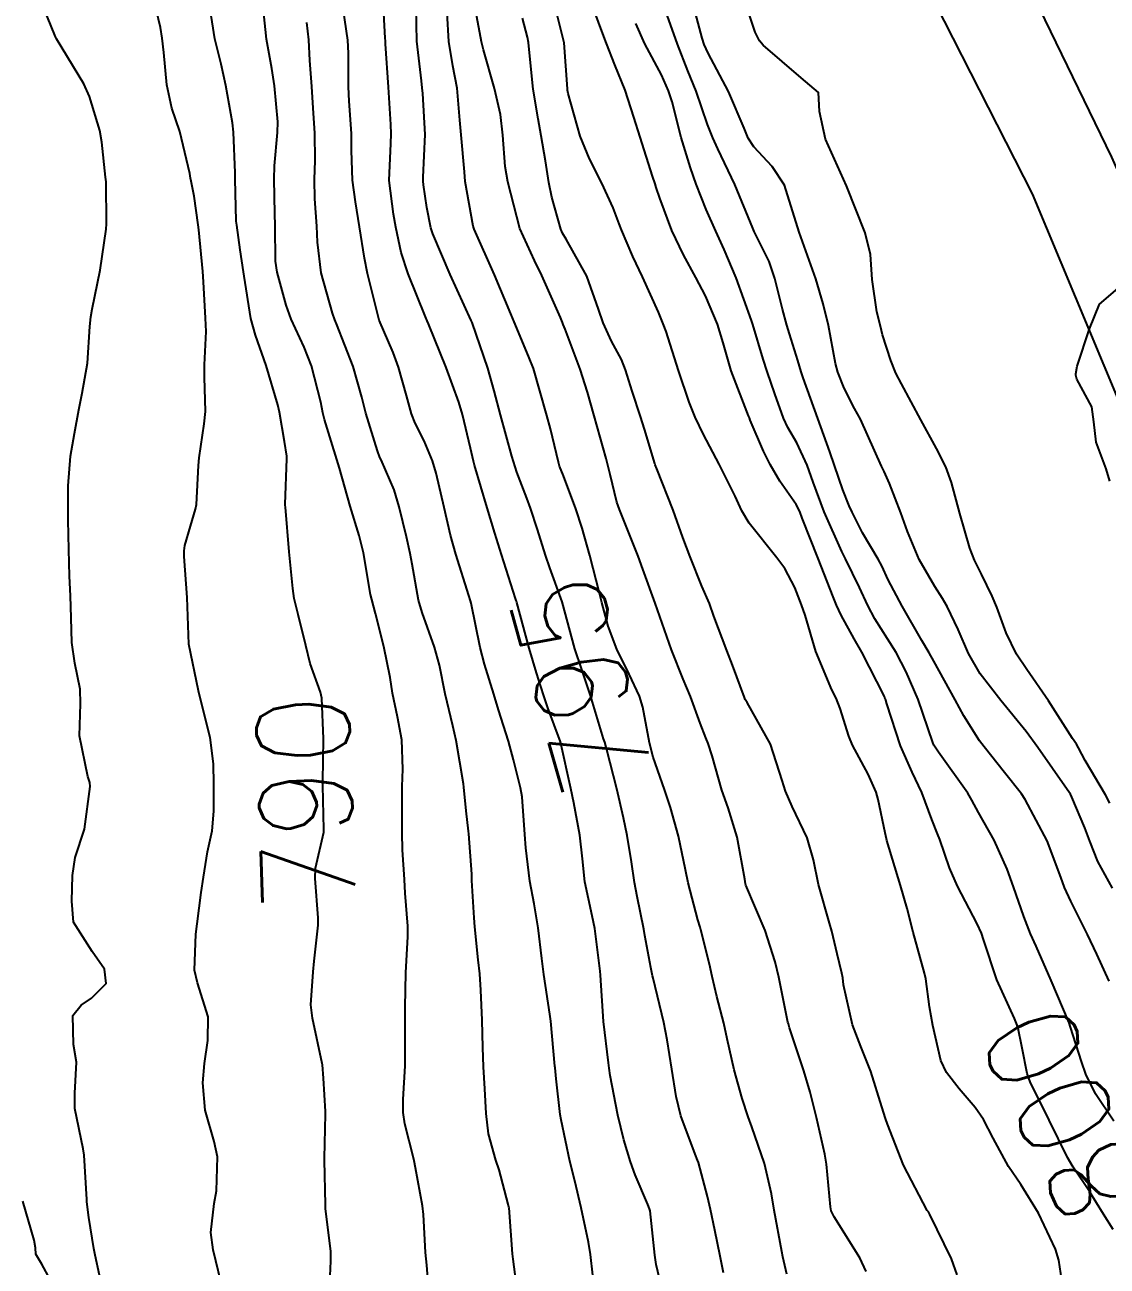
# Model space of a CAD drawing. Header units: metres. Extents: x 307586 to 320046, y 7427249 to 7434250.
# Drawn here: x 319260.7 to 319307.2, y 7428235.8 to 7428289 of the extents above; entities that cross this region are included whole.
import ezdxf
from ezdxf.enums import TextEntityAlignment as Align

# ---------------------------------------------------------------- set-up
doc = ezdxf.new("R2010")
doc.units = ezdxf.units.M
doc.header["$MEASUREMENT"] = 0
for name, color, linetype in [('Cotas', 45, 'Continuous'), ('Curvas de Nivel 1m', 11, 'Continuous'), ('Curvas de Nivel 5m', 15, 'Continuous'), ('Linha Férrea', 20, 'Continuous')]:
    doc.layers.add(name, color=color, linetype=linetype)
doc.styles.add('Style-STANDARD', font='STANDARD.shx')

msp = doc.modelspace()

# ---------------------------------------------------------------- linework, layer by layer
at = {"layer": 'Curvas de Nivel 1m', "flags": 128}
for points, elevation in [([(319264.108, 7428234.503), (319263.725, 7428236.222), (319263.68, 7428236.508), (319263.463, 7428237.838), (319263.38, 7428238.511), (319263.374, 7428238.611), (319263.259, 7428240.512), (319263.213, 7428240.795), (319262.864, 7428242.516), (319262.854, 7428243.186), (319262.924, 7428244.516), (319262.804, 7428245.264), (319262.767, 7428246.518), (319263.125, 7428246.959), (319263.574, 7428247.264), (319264.199, 7428247.888), (319264.139, 7428248.505), (319263.6, 7428249.255), (319262.804, 7428250.518), (319262.722, 7428251.419), (319262.758, 7428252.519), (319262.868, 7428253.295), (319263.28, 7428254.514), (319263.522, 7428256.352), (319263.503, 7428256.513), (319263.419, 7428256.782), (319263.064, 7428258.52), (319263.097, 7428259.89), (319263.091, 7428260.52), (319262.86, 7428261.639), (319262.735, 7428262.525), (319262.704, 7428263.591), (319262.671, 7428264.527), (319262.636, 7428265.372), (319262.6, 7428266.528), (319262.569, 7428267.782), (319262.565, 7428268.529), (319262.566, 7428269.255), (319262.667, 7428270.528), (319262.846, 7428271.509), (319263.036, 7428272.523), (319263.176, 7428273.228), (319263.4, 7428274.518), (319263.505, 7428276.102), (319263.545, 7428276.516), (319263.605, 7428276.838), (319263.953, 7428278.51), (319264.199, 7428280.279), (319264.211, 7428280.508), (319264.197, 7428282.302), (319264.178, 7428282.508), (319264.016, 7428284.018), (319263.926, 7428284.511), (319263.49, 7428285.971), (319263.24, 7428286.522), (319262.072, 7428288.446), (319262.032, 7428288.54), (319262.004, 7428288.61), (319261.208, 7428290.549)], 788), ([(319269.241, 7428234.625), (319268.793, 7428236.446), (319268.704, 7428237.198), (319268.838, 7428238.446), (319268.944, 7428238.98), (319268.991, 7428240.445), (319268.838, 7428241.108), (319268.456, 7428242.451), (319268.362, 7428243.62), (319268.431, 7428244.451), (319268.568, 7428245.434), (319268.586, 7428246.45), (319268.129, 7428247.91), (319267.997, 7428248.456), (319268.06, 7428250.004), (319268.119, 7428250.455), (319268.288, 7428251.792), (319268.379, 7428252.453), (319268.561, 7428253.539), (319268.753, 7428254.449), (319268.83, 7428255.289), (319268.826, 7428256.449), (319268.819, 7428257.326), (319268.674, 7428258.45), (319268.309, 7428259.873), (319268.167, 7428260.456), (319267.753, 7428262.46), (319267.683, 7428264.461), (319267.558, 7428266.221), (319267.55, 7428266.464), (319267.579, 7428266.691), (319267.819, 7428267.518), (319268.036, 7428268.251), (319268.078, 7428268.458), (319268.173, 7428270.134), (319268.197, 7428270.457), (319268.408, 7428271.914), (319268.467, 7428272.454), (319268.428, 7428273.921), (319268.428, 7428274.455), (319268.492, 7428275.88), (319268.468, 7428276.455), (319268.385, 7428278.017), (319268.36, 7428278.456), (319268.182, 7428280.247), (319268.16, 7428280.458), (319267.985, 7428281.693), (319267.861, 7428282.331), (319267.83, 7428282.462), (319267.794, 7428282.665), (319267.362, 7428284.47), (319267.024, 7428285.466), (319266.804, 7428286.479), (319266.683, 7428287.862), (319266.613, 7428288.482), (319266.531, 7428288.937), (319266.167, 7428290.489)], 789), ([(319288.218, 7428234.212), (319287.827, 7428235.828), (319287.765, 7428236.217), (319287.568, 7428238.122), (319287.543, 7428238.219), (319287.475, 7428238.398), (319286.926, 7428239.667), (319286.72, 7428240.232), (319286.44, 7428241.173), (319286.18, 7428242.24), (319285.849, 7428243.934), (319285.803, 7428244.246), (319285.775, 7428244.477), (319285.563, 7428246.25), (319285.443, 7428248.251), (319285.427, 7428248.42), (319285.188, 7428250.254), (319285.078, 7428250.795), (319284.764, 7428252.259), (319284.662, 7428253.246), (319284.556, 7428254.261), (319284.291, 7428255.65), (319284.159, 7428256.265), (319283.713, 7428258.27), (319283.171, 7428259.72), (319282.982, 7428260.281), (319282.684, 7428261.228), (319282.375, 7428262.291), (319281.839, 7428264.243), (319281.823, 7428264.299), (319281.812, 7428264.329), (319281.784, 7428264.42), (319281.186, 7428266.306), (319280.897, 7428267.228), (319280.562, 7428268.313), (319280.029, 7428270.141), (319279.983, 7428270.319), (319279.858, 7428270.874), (319279.512, 7428272.324), (319279.356, 7428272.85), (319278.807, 7428274.331), (319278.054, 7428276.206), (319277.997, 7428276.339), (319277.925, 7428276.511), (319277.177, 7428278.352), (319276.877, 7428279.272), (319276.649, 7428280.36), (319276.543, 7428280.926), (319276.358, 7428282.365), (319276.424, 7428283.956), (319276.448, 7428284.364), (319276.434, 7428284.77), (319276.335, 7428286.366), (319276.203, 7428288.236), (319276.195, 7428288.368), (319276.186, 7428288.48), (319276.093, 7428290.37)], 794), ([(319285.202, 7428234.475), (319285.003, 7428236.254), (319284.924, 7428236.782), (319284.613, 7428238.259), (319284.328, 7428239.418), (319284.123, 7428240.264), (319283.744, 7428242.034), (319283.704, 7428242.268), (319283.536, 7428243.798), (319283.486, 7428244.271), (319283.478, 7428244.336), (319283.299, 7428246.273), (319283.266, 7428246.575), (319283.009, 7428248.276), (319282.921, 7428248.956), (319282.762, 7428250.279), (319282.588, 7428251.315), (319282.407, 7428252.282), (319282.223, 7428253.715), (319282.184, 7428254.285), (319282.066, 7428255.899), (319281.997, 7428256.287), (319281.701, 7428257.495), (319281.484, 7428258.293), (319281.062, 7428259.643), (319280.859, 7428260.309), (319280.46, 7428261.599), (319280.265, 7428262.315), (319279.886, 7428264.215), (319279.859, 7428264.319), (319279.785, 7428264.546), (319279.22, 7428266.326), (319278.999, 7428267.144), (319278.719, 7428268.331), (319278.38, 7428269.802), (319278.221, 7428270.336), (319277.861, 7428271.181), (319277.474, 7428271.951), (319277.314, 7428272.348), (319277.1, 7428273.137), (319276.76, 7428274.357), (319276.527, 7428274.978), (319275.923, 7428276.37), (319275.424, 7428278.375), (319275.303, 7428279.033), (319275.082, 7428280.379), (319274.91, 7428281.454), (319274.785, 7428282.382), (319274.738, 7428283.657), (319274.739, 7428284.383), (319274.644, 7428285.776), (319274.615, 7428286.384), (319274.617, 7428287.832), (319274.579, 7428288.385), (319274.331, 7428290.147)], 793), ([(319307.289, 7428247.985), (319306.76, 7428249.148), (319306.356, 7428249.999), (319305.634, 7428251.422), (319305.363, 7428252.013), (319305.214, 7428252.447), (319304.625, 7428254.02), (319303.681, 7428255.79), (319303.514, 7428256.032), (319302.785, 7428256.95), (319301.91, 7428258.048), (319301.715, 7428258.304), (319301.039, 7428259.374), (319300.668, 7428260.066), (319299.758, 7428261.723), (319299.547, 7428262.082), (319299.234, 7428262.62), (319298.4, 7428264.094), (319297.794, 7428265.227), (319297.515, 7428265.819), (319297.364, 7428266.107), (319296.695, 7428267.241), (319296.243, 7428268.124), (319296.112, 7428268.402), (319295.843, 7428269.09), (319295.493, 7428270.134), (319295.288, 7428270.709), (319294.773, 7428272.141), (319294.148, 7428273.9), (319294.061, 7428274.148), (319293.908, 7428274.632), (319293.552, 7428275.788), (319293.444, 7428276.157), (319293.258, 7428276.836), (319292.922, 7428278.165), (319292.679, 7428278.888), (319292.038, 7428280.179), (319291.975, 7428280.319), (319291.204, 7428282.188), (319290.482, 7428283.732), (319290.259, 7428284.198), (319290.029, 7428284.773), (319289.543, 7428286.205), (319289.194, 7428287.07), (319288.737, 7428288.213), (319288.091, 7428290.069)], 802), ([(319307.431, 7428251.983), (319306.793, 7428253.132), (319306.453, 7428253.998), (319306.241, 7428254.574), (319305.682, 7428255.887), (319305.618, 7428256.011), (319305.483, 7428256.215), (319304.217, 7428258.025), (319303.72, 7428258.705), (319302.633, 7428260.041), (319301.75, 7428261.179), (319301.248, 7428262.058), (319300.793, 7428263.085), (319300.328, 7428264.072), (319300.129, 7428264.419), (319299.791, 7428264.929), (319299.128, 7428266.087), (319298.621, 7428267.292), (319298.339, 7428268.095), (319297.845, 7428269.349), (319297.622, 7428269.875), (319297.512, 7428270.105), (319297.204, 7428270.769), (319296.605, 7428272.119), (319296.347, 7428272.583), (319295.896, 7428273.449), (319295.636, 7428274.133), (319295.537, 7428274.503), (319295.227, 7428276.137), (319295.002, 7428277.075), (319294.679, 7428278.143), (319293.973, 7428280.15), (319293.344, 7428282.16), (319292.811, 7428282.968), (319292.019, 7428283.812), (319291.783, 7428284.182), (319291.604, 7428284.607), (319290.941, 7428286.191), (319290.067, 7428287.833), (319289.892, 7428288.202), (319289.807, 7428288.472), (319289.339, 7428290.208)], 803), ([(319307.319, 7428255.625), (319307.128, 7428255.988), (319306.25, 7428257.456), (319305.969, 7428258.006), (319305.878, 7428258.171), (319305.717, 7428258.412), (319304.68, 7428260.021), (319303.753, 7428261.368), (319303.307, 7428262.035), (319302.862, 7428262.949), (319302.466, 7428264.043), (319302.258, 7428264.516), (319301.797, 7428265.466), (319301.602, 7428265.863), (319301.501, 7428266.063), (319301.299, 7428266.577), (319300.872, 7428268.07), (319300.513, 7428269.406), (319300.273, 7428270.076), (319299.865, 7428270.864), (319299.193, 7428272.087), (319298.361, 7428273.633), (319298.128, 7428274.098), (319297.908, 7428274.64), (319297.549, 7428275.736), (319297.457, 7428276.107), (319297.312, 7428276.73), (319297.107, 7428278.113), (319297.034, 7428279.184), (319296.809, 7428280.117), (319296.003, 7428282.13), (319295.096, 7428284.139), (319294.844, 7428285.333), (319294.8, 7428286.142), (319294.052, 7428286.77), (319292.426, 7428288.175), (319292.265, 7428288.367), (319292.078, 7428288.735), (319291.602, 7428290.185)], 804), ([(319278.097, 7428234.333), (319277.976, 7428235.796), (319277.921, 7428236.335), (319277.83, 7428237.974), (319277.787, 7428238.337), (319277.489, 7428239.976), (319277.431, 7428240.28), (319277.417, 7428240.341), (319277.026, 7428241.865), (319276.955, 7428242.348), (319276.96, 7428242.91), (319277.052, 7428244.347), (319277.051, 7428245.84), (319277.049, 7428246.348), (319277.049, 7428246.869), (319277.076, 7428248.348), (319277.165, 7428249.903), (319277.162, 7428250.347), (319277.046, 7428251.767), (319277.013, 7428252.349), (319276.933, 7428253.632), (319276.919, 7428254.351), (319276.921, 7428255.597), (319276.924, 7428256.351), (319276.951, 7428257.095), (319276.901, 7428258.352), (319276.711, 7428259.343), (319276.509, 7428260.358), (319276.401, 7428261.021), (319276.129, 7428262.364), (319275.774, 7428263.774), (319275.608, 7428264.372), (319275.564, 7428264.594), (319275.26, 7428266.375), (319275.064, 7428267.127), (319274.683, 7428268.381), (319274.222, 7428270.014), (319274.112, 7428270.387), (319273.861, 7428271.178), (319273.583, 7428272.108), (319273.515, 7428272.395), (319273.423, 7428272.854), (319273.028, 7428274.403), (319272.711, 7428275.208), (319272.153, 7428276.417), (319271.932, 7428277.016), (319271.554, 7428278.424), (319271.484, 7428278.899), (319271.458, 7428280.425), (319271.45, 7428280.954), (319271.416, 7428282.426), (319271.434, 7428282.993), (319271.563, 7428284.425), (319271.572, 7428284.88), (319271.44, 7428286.426), (319271.313, 7428287.168), (319271.089, 7428288.43), (319270.978, 7428289.537)], 791), ([(319293.435, 7428235.408), (319293.265, 7428236.152), (319293.223, 7428236.376), (319292.895, 7428238.156), (319292.777, 7428238.86), (319292.479, 7428240.16), (319291.936, 7428241.738), (319291.78, 7428242.167), (319291.525, 7428242.956), (319291.18, 7428244.175), (319290.884, 7428245.508), (319290.733, 7428246.182), (319290.439, 7428247.329), (319290.233, 7428248.19), (319290.12, 7428248.714), (319289.749, 7428250.198), (319289.717, 7428250.302), (319289.617, 7428250.626), (319289.204, 7428252.204), (319289.084, 7428252.763), (319288.782, 7428254.209), (319288.443, 7428255.444), (319288.187, 7428256.215), (319287.704, 7428257.613), (319287.544, 7428258.223), (319287.256, 7428259.755), (319287.114, 7428260.229), (319286.675, 7428261.168), (319286.132, 7428262.244), (319285.768, 7428263.232), (319285.493, 7428264.253), (319285.387, 7428264.654), (319284.977, 7428266.258), (319284.646, 7428267.436), (319284.373, 7428268.265), (319283.847, 7428269.69), (319283.682, 7428270.104), (319283.631, 7428270.273), (319283.286, 7428271.697), (319283.127, 7428272.281), (319282.835, 7428273.339), (319282.555, 7428274.29), (319282.372, 7428274.758), (319281.918, 7428275.847), (319281.731, 7428276.302), (319281.591, 7428276.64), (319280.886, 7428278.311), (319280.011, 7428280.281), (319279.996, 7428280.32), (319279.974, 7428280.408), (319279.629, 7428282.324), (319279.588, 7428282.736), (319279.454, 7428284.326), (319279.399, 7428284.957), (319279.277, 7428286.328), (319279.098, 7428287.289), (319278.918, 7428288.332), (319278.848, 7428289.569)], 796), ([(319296.848, 7428235.519), (319296.569, 7428236.113), (319295.469, 7428237.874), (319295.346, 7428238.131), (319295.312, 7428238.294), (319295.139, 7428240.134), (319295.07, 7428240.562), (319294.721, 7428242.138), (319294.448, 7428243.222), (319294.169, 7428244.144), (319293.561, 7428245.982), (319293.507, 7428246.151), (319293.487, 7428246.228), (319293.092, 7428248.155), (319292.938, 7428248.818), (319292.508, 7428250.161), (319291.685, 7428252.117), (319291.667, 7428252.17), (319291.636, 7428252.361), (319291.311, 7428254.175), (319290.921, 7428255.427), (319290.648, 7428256.186), (319290.229, 7428257.668), (319290.058, 7428258.195), (319289.959, 7428258.44), (319289.722, 7428259.064), (319289.299, 7428260.204), (319288.99, 7428260.958), (319288.491, 7428262.213), (319287.783, 7428264.22), (319287.248, 7428265.679), (319287.048, 7428266.231), (319286.534, 7428267.528), (319286.246, 7428268.244), (319286.145, 7428268.554), (319285.848, 7428269.74), (319285.729, 7428270.251), (319285.679, 7428270.427), (319285.165, 7428272.257), (319284.877, 7428273.271), (319284.562, 7428274.263), (319283.92, 7428275.976), (319283.837, 7428276.186), (319283.798, 7428276.272), (319283.712, 7428276.487), (319282.913, 7428278.286), (319282.599, 7428278.93), (319281.973, 7428280.3), (319281.456, 7428282.305), (319281.348, 7428282.962), (319281.245, 7428284.308), (319281.137, 7428285.204), (319280.88, 7428286.312), (319280.413, 7428287.972), (319280.33, 7428288.317), (319280.086, 7428289.621)], 797), ([(319300.752, 7428235.377), (319300.519, 7428236.064), (319299.576, 7428237.974), (319299.519, 7428238.079), (319299.501, 7428238.108), (319299.474, 7428238.148), (319298.446, 7428240.09), (319297.759, 7428241.849), (319297.678, 7428242.098), (319297.52, 7428242.597), (319297.053, 7428244.107), (319296.625, 7428245.185), (319296.263, 7428246.119), (319295.881, 7428247.833), (319295.839, 7428248.126), (319295.797, 7428248.329), (319295.603, 7428249.164), (319295.375, 7428250.132), (319295.275, 7428250.475), (319294.807, 7428252.138), (319294.59, 7428253.204), (319294.319, 7428254.143), (319293.676, 7428255.494), (319293.378, 7428256.153), (319293.234, 7428256.61), (319292.738, 7428258.16), (319291.731, 7428259.95), (319291.65, 7428260.089), (319291.62, 7428260.172), (319291.112, 7428261.552), (319290.857, 7428262.189), (319290.304, 7428263.666), (319290.115, 7428264.197), (319289.79, 7428264.951), (319289.284, 7428266.205), (319288.98, 7428267.043), (319288.558, 7428268.213), (319287.851, 7428269.991), (319287.79, 7428270.158), (319287.768, 7428270.221), (319287.326, 7428271.687), (319287.153, 7428272.231), (319286.8, 7428273.325), (319286.516, 7428274.241), (319286.342, 7428274.678), (319285.915, 7428275.463), (319285.546, 7428276.254), (319285.351, 7428276.836), (319284.851, 7428278.261), (319283.969, 7428279.844), (319283.807, 7428280.108), (319283.739, 7428280.274), (319283.35, 7428281.643), (319283.218, 7428282.282), (319283.081, 7428283.21), (319282.89, 7428284.287), (319282.753, 7428285.012), (319282.542, 7428286.293), (319282.379, 7428287.985), (319282.35, 7428288.296), (319282.3, 7428288.522), (319282.083, 7428289.342)], 798), ([(319305.423, 7428234.01), (319305.12, 7428236.013), (319304.982, 7428236.483), (319304.251, 7428238.022), (319303.485, 7428239.254), (319302.962, 7428240.035), (319302.306, 7428241.247), (319301.889, 7428242.046), (319301.528, 7428242.562), (319300.841, 7428243.365), (319300.292, 7428244.069), (319300.053, 7428244.577), (319299.705, 7428246.078), (319299.575, 7428246.888), (319299.406, 7428248.082), (319299.349, 7428248.329), (319298.865, 7428250.087), (319298.606, 7428251.113), (319298.32, 7428252.093), (319297.732, 7428254.029), (319297.714, 7428254.099), (319297.666, 7428254.362), (319297.366, 7428255.791), (319297.273, 7428256.106), (319296.927, 7428256.879), (319296.266, 7428258.122), (319296.104, 7428258.511), (319295.729, 7428259.694), (319295.561, 7428260.132), (319295.379, 7428260.493), (319294.692, 7428262.141), (319294.227, 7428263.697), (319294.076, 7428264.147), (319293.79, 7428264.89), (319293.354, 7428265.712), (319293.006, 7428266.162), (319291.825, 7428267.656), (319291.509, 7428268.183), (319291.215, 7428268.811), (319290.537, 7428270.193), (319289.866, 7428271.462), (319289.503, 7428272.204), (319289.245, 7428272.844), (319288.793, 7428274.211), (319288.255, 7428275.881), (319288.134, 7428276.218), (319287.93, 7428276.708), (319287.244, 7428278.231), (319286.828, 7428279.103), (319286.339, 7428280.245), (319286.241, 7428280.512), (319285.982, 7428281.187), (319285.493, 7428282.255), (319284.967, 7428283.302), (319284.561, 7428284.265), (319284.041, 7428286.102), (319284.017, 7428286.245), (319284.015, 7428286.27), (319284.012, 7428286.302), (319283.874, 7428288.273), (319283.516, 7428289.708)], 799), ([(319281.91, 7428234.285), (319281.68, 7428236.048), (319281.655, 7428236.288), (319281.508, 7428238.254), (319281.505, 7428238.29), (319281.474, 7428238.418), (319281.077, 7428239.884), (319280.945, 7428240.298), (319280.632, 7428241.431), (319280.525, 7428242.305), (319280.473, 7428243.362), (319280.417, 7428244.307), (319280.385, 7428245.141), (319280.351, 7428246.308), (319280.294, 7428247.598), (319280.249, 7428248.31), (319280.188, 7428248.9), (319280.035, 7428250.314), (319280.005, 7428250.702), (319279.916, 7428252.316), (319279.904, 7428252.583), (319279.78, 7428254.318), (319279.773, 7428254.427), (319279.673, 7428255.306), (319279.564, 7428256.321), (319279.545, 7428256.461), (319279.232, 7428258.325), (319279.089, 7428258.956), (319278.766, 7428260.33), (319278.517, 7428261.56), (319278.306, 7428262.334), (319277.775, 7428263.817), (319277.62, 7428264.342), (319277.347, 7428265.896), (319277.264, 7428266.348), (319277.099, 7428267.066), (319276.79, 7428268.356), (319276.569, 7428269.088), (319276.011, 7428270.368), (319275.964, 7428270.479), (319275.857, 7428270.757), (319275.364, 7428272.375), (319275.192, 7428273.068), (319274.819, 7428274.381), (319274.092, 7428276.218), (319274.021, 7428276.389), (319273.927, 7428276.663), (319273.439, 7428278.398), (319273.282, 7428279.716), (319273.25, 7428280.401), (319273.161, 7428281.578), (319273.147, 7428282.403), (319273.182, 7428283.225), (319273.166, 7428284.403), (319273.099, 7428285.469), (319273.031, 7428286.405), (319272.953, 7428287.513), (319272.902, 7428288.408), (319272.827, 7428289.155)], 792), ([(319307.483, 7428241.981), (319306.695, 7428243.153), (319306.285, 7428243.999), (319306.09, 7428244.544), (319305.631, 7428246.009), (319305.566, 7428246.197), (319304.791, 7428248.018), (319304.144, 7428249.488), (319303.906, 7428250.027), (319303.624, 7428250.767), (319303.18, 7428252.035), (319302.897, 7428252.791), (319302.347, 7428254.043), (319301.675, 7428255.23), (319301.384, 7428255.758), (319301.209, 7428256.057), (319299.958, 7428257.827), (319299.779, 7428258.079), (319299.753, 7428258.119), (319299.714, 7428258.233), (319299.082, 7428260.087), (319298.567, 7428261.276), (319298.134, 7428262.096), (319297.769, 7428262.687), (319297.219, 7428263.55), (319296.919, 7428264.113), (319296.563, 7428264.89), (319295.955, 7428266.128), (319295.807, 7428266.43), (319295.045, 7428268.138), (319294.572, 7428269.416), (319294.317, 7428270.145), (319293.867, 7428271.1), (319293.486, 7428271.765), (319293.303, 7428272.159), (319292.93, 7428273.206), (319292.591, 7428274.17), (319292.425, 7428274.689), (319291.981, 7428276.179), (319291.926, 7428276.36), (319291.265, 7428278.187), (319290.75, 7428279.407), (319290.393, 7428280.196), (319289.982, 7428281.119), (319289.549, 7428282.204), (319289.303, 7428282.908), (319288.905, 7428284.211), (319288.508, 7428285.746), (319288.359, 7428286.217), (319288.053, 7428286.896), (319287.345, 7428288.231), (319286.948, 7428289.103)], 801), ([(319262.163, 7428234.523), (319261.436, 7428235.835), (319261.177, 7428236.27), (319261.17, 7428236.534), (319261.112, 7428236.871), (319260.623, 7428238.543)], 787)]:
    msp.add_lwpolyline(points, dxfattribs=dict(at, elevation=elevation))
at = {"layer": 'Curvas de Nivel 5m', "flags": 128}
for points, elevation in [([(319273.787, 7428234.386), (319273.857, 7428235.968), (319273.851, 7428236.386), (319273.629, 7428238.229), (319273.618, 7428238.389), (319273.582, 7428240.299), (319273.584, 7428240.389), (319273.625, 7428242.276), (319273.622, 7428242.389), (319273.534, 7428243.828), (319273.494, 7428244.39), (319273.485, 7428244.449), (319273.065, 7428246.395), (319272.997, 7428246.97), (319273.088, 7428248.395), (319273.143, 7428248.849), (319273.308, 7428250.393), (319273.303, 7428250.706), (319273.178, 7428252.395), (319273.196, 7428252.838), (319273.546, 7428254.391), (319273.557, 7428254.498), (319273.514, 7428256.392), (319273.515, 7428256.563), (319273.539, 7428258.393), (319273.471, 7428260.135), (319273.411, 7428260.395), (319272.966, 7428261.623), (319272.776, 7428262.405), (319272.447, 7428263.736), (319272.285, 7428264.412), (319272.223, 7428264.849), (319272.063, 7428266.416), (319271.905, 7428268.345), (319271.893, 7428268.419), (319271.887, 7428268.473), (319271.966, 7428270.418), (319271.958, 7428270.523), (319271.86, 7428271.153), (319271.642, 7428272.422), (319271.572, 7428272.728), (319271.073, 7428274.428), (319270.62, 7428275.728), (319270.417, 7428276.435), (319270.132, 7428278.257), (319270.109, 7428278.438), (319269.962, 7428279.392), (319269.81, 7428280.442), (319269.791, 7428280.625), (319269.746, 7428282.442), (319269.742, 7428282.698), (319269.673, 7428284.443), (319269.627, 7428284.844), (319269.35, 7428286.447), (319269.138, 7428287.367), (319268.867, 7428288.452), (319268.639, 7428289.903)], 790), ([(319290.717, 7428235.462), (319290.582, 7428236.183), (319290.353, 7428237.293), (319290.157, 7428238.19), (319290.035, 7428238.748), (319289.642, 7428240.198), (319289.601, 7428240.306), (319289.496, 7428240.556), (319288.892, 7428242.206), (319288.692, 7428243.042), (319288.505, 7428244.21), (319288.298, 7428245.471), (319288.158, 7428246.214), (319287.7, 7428248.11), (319287.672, 7428248.219), (319287.597, 7428248.58), (319287.341, 7428249.955), (319287.295, 7428250.225), (319287.017, 7428251.619), (319286.896, 7428252.231), (319286.761, 7428253.118), (319286.583, 7428254.236), (319286.43, 7428254.998), (319286.145, 7428256.243), (319285.708, 7428257.916), (319285.617, 7428258.251), (319285.569, 7428258.397), (319285.001, 7428260.257), (319284.633, 7428261.373), (319284.341, 7428262.264), (319283.783, 7428264.27), (319283.256, 7428265.737), (319283.073, 7428266.281), (319282.725, 7428267.381), (319282.434, 7428268.291), (319282.274, 7428268.73), (319281.848, 7428269.836), (319281.694, 7428270.302), (319281.631, 7428270.526), (319281.142, 7428272.307), (319280.864, 7428273.334), (319280.594, 7428274.313), (319279.922, 7428276.27), (319279.902, 7428276.32), (319279.885, 7428276.359), (319278.976, 7428278.33), (319278.229, 7428280.079), (319278.147, 7428280.338), (319277.982, 7428281.205), (319277.833, 7428282.184), (319277.818, 7428282.343), (319277.823, 7428282.515), (319277.908, 7428284.342), (319277.802, 7428286.105), (319277.782, 7428286.344), (319277.748, 7428286.644), (319277.553, 7428288.348), (319277.519, 7428289.781)], 795), ([(319307.463, 7428237.328), (319307.04, 7428237.986), (319306.444, 7428238.957), (319305.742, 7428240.006), (319305.499, 7428240.415), (319304.706, 7428242.018), (319303.897, 7428243.669), (319303.765, 7428244.028), (319303.554, 7428245.114), (319303.361, 7428246.032), (319303.218, 7428246.384), (319302.453, 7428248.041), (319301.883, 7428249.774), (319301.797, 7428250.048), (319301.619, 7428250.45), (319300.776, 7428252.063), (319300.431, 7428252.849), (319300.005, 7428254.075), (319299.907, 7428254.318), (319299.671, 7428254.93), (319299.233, 7428256.084), (319298.827, 7428256.957), (319298.316, 7428258.094), (319297.731, 7428259.901), (319297.687, 7428260.055), (319297.67, 7428260.101), (319297.628, 7428260.208), (319296.657, 7428262.117), (319296.338, 7428262.691), (319295.779, 7428263.707), (319295.572, 7428264.132), (319295.426, 7428264.494), (319294.787, 7428266.14), (319294.102, 7428267.874), (319293.996, 7428268.148), (319293.836, 7428268.457), (319293.136, 7428269.451), (319292.722, 7428270.167), (319292.437, 7428270.747), (319291.872, 7428272.077), (319291.834, 7428272.18), (319291.795, 7428272.26), (319291.049, 7428274.189), (319290.711, 7428275.396), (319290.468, 7428276.195), (319289.941, 7428277.411), (319289.527, 7428278.204), (319288.996, 7428279.176), (319288.506, 7428280.215), (319287.987, 7428281.605), (319287.831, 7428282.062), (319287.779, 7428282.223), (319287.669, 7428282.554), (319287.138, 7428284.233), (319286.873, 7428285.079), (319286.489, 7428286.243), (319286.059, 7428287.327), (319285.693, 7428288.254), (319285.449, 7428288.886), (319284.945, 7428290.261)], 800), ([(319307.318, 7428269.458), (319307.151, 7428269.991), (319306.73, 7428271.137), (319306.625, 7428271.999), (319306.537, 7428272.648), (319305.901, 7428273.835), (319305.854, 7428274.01), (319305.849, 7428274.065), (319305.907, 7428274.387), (319306.437, 7428276.002), (319306.873, 7428277.062), (319307.953, 7428277.98)], 805)]:
    msp.add_lwpolyline(points, dxfattribs=dict(at, elevation=elevation))
at = {"layer": 'Linha Férrea'}
for points in [[(319331.511, 7428227.532), (319327.194, 7428238.483), (319322.878, 7428249.308), (319319.925, 7428255.258), (319313.016, 7428270.716), (319307.404, 7428283.37), (319300.708, 7428297.146), (319296.562, 7428306.44), (319291.124, 7428317.961), (319286.548, 7428329.187), (319282.23, 7428338.992), (319278.559, 7428349.652), (319273.897, 7428362.172), (319270.01, 7428375.946), (319266.298, 7428389.547), (319263.922, 7428399.265), (319261.764, 7428411.393), (319259.174, 7428424.95)], [(319259.046, 7428401.085), (319261.157, 7428390.238), (319264.841, 7428378.561), (319267.74, 7428367.257), (319271.135, 7428356.287), (319275.979, 7428343.241), (319280.987, 7428330.86), (319286.328, 7428318.441), (319291.503, 7428307.43), (319297.925, 7428293.68), (319303.971, 7428281.793), (319308.9, 7428269.996), (319315.57, 7428256.246), (319318.505, 7428249.213), (319324, 7428235.644)]]:
    msp.add_lwpolyline(points, dxfattribs=at)

# ---------------------------------------------------------------- texts
at = {"layer": 'Cotas', "style": 'Style-STANDARD'}
for s, rotation, p in [('795', 105.903, (319284.586, 7428260.709, 795)), ('790', 92.0139, (319272.769, 7428255.655, 790)), ('800', 115.2555, (319305.371, 7428242.289, 800))]:
    msp.add_text(s, height=4, rotation=rotation, dxfattribs=at).set_placement(p, align=Align.MIDDLE_CENTER)

doc.saveas('drawing.dxf')
